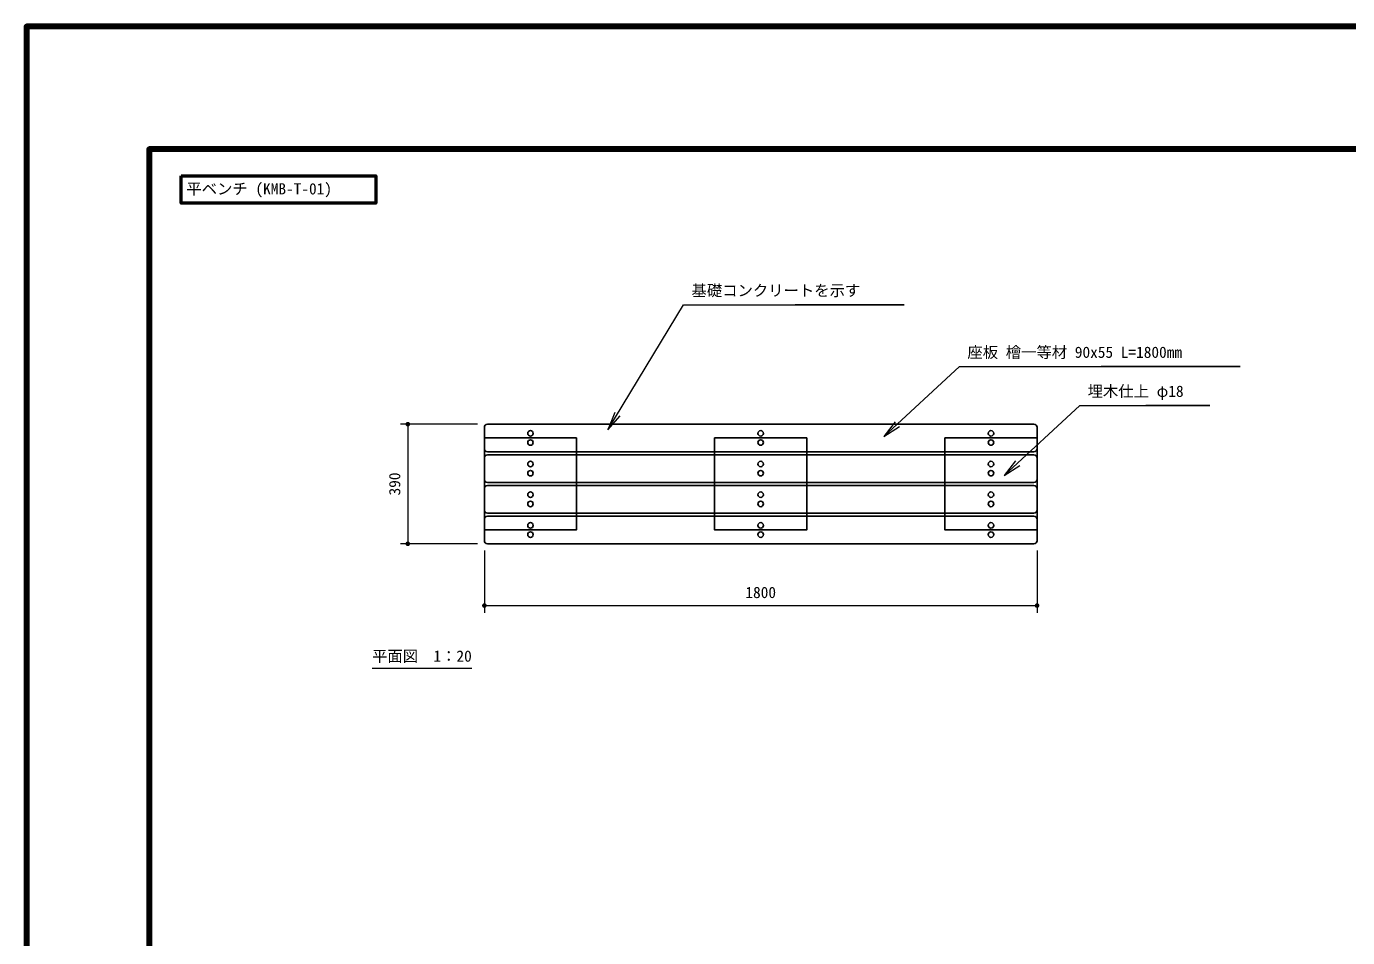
# Model space of a CAD drawing. Units: millimetres at full size, sheet at 1:20. Extents: x 0 to 8400, y 0 to 5940.
# Drawn here: x 0 to 4303, y 2970 to 5940 of the extents above; entities that cross this region are included whole.
import ezdxf
from ezdxf.enums import TextEntityAlignment as Align

# ---------------------------------------------------------------- set-up
doc = ezdxf.new("R2010")
doc.units = ezdxf.units.MM
doc.header["$LTSCALE"] = 20
for name, color, linetype, lineweight in [('D-STR-DIM\u3000寸法線、寸法値', 7, 'Continuous', 13), ('D-STR-HTXT\u3000旗上げ', 7, 'Continuous', 13), ('D-STR\u3000構造物外形線', 1, 'Continuous', 25), ('D-TTL-FRAM\u3000タイトル枠、凡例図枠', 2, 'Continuous', 50), ('D-TTL\u3000外枠', 2, 'Continuous', 140)]:
    doc.layers.add(name, color=color, linetype=linetype, lineweight=lineweight)
doc.styles.add('ＭＳ ゴシック', font='')
doc.styles.get('ＭＳ ゴシック').set_extended_font_data('MS Gothic')

# ---------------------------------------------------------------- blocks, each defined once
blk = doc.blocks.new('filled_dot')
at = {"color": 0, "linetype": 'Continuous', "lineweight": -2, "const_width": 1.25}
blk.add_lwpolyline([(-0.625, 0, 1), (0.625, 0, 1)], format="xyb", close=True, dxfattribs=at)
blk = doc.blocks.new('open_arrow')
at = {"color": 0, "linetype": 'Continuous', "lineweight": -2}
blk.add_lwpolyline([(7.5, 1.25), (0, 0), (7.5, -1.25)], dxfattribs=at)

msp = doc.modelspace()

# ---------------------------------------------------------------- linework, layer by layer
at = {"layer": 'D-STR-DIM\u3000寸法線、寸法値'}
for p, q in [((1469.69, 4643.56), (1218.13, 4643.56)), ((1242.13, 4643.56), (1242.13, 4253.56)), ((1469.69, 4253.56), (1218.13, 4253.56)), ((1491.69, 4231.56), (1491.69, 4028.24)), ((3291.69, 4231.56), (3291.69, 4028.24)), ((1491.69, 4052.24), (3291.69, 4052.24))]:
    msp.add_line(p, q, dxfattribs=at)
at = {"layer": 'D-STR-HTXT\u3000旗上げ'}
msp.add_line((1125.72, 3848.26), (1450.72, 3848.26), dxfattribs=at)
for points in [[(1893.89, 4624.72), (2140.43, 5032.29), (2148.43, 5032.29), (2858.84, 5032.29), (2503.63, 5032.29)], [(2792.94, 4602.95), (3039.18, 4830.95), (3047.18, 4830.95), (3953.08, 4830.95), (3500.13, 4830.95)], [(3184.46, 4475.83), (3430.69, 4703.82), (3438.69, 4703.82), (3854.09, 4703.82), (3646.39, 4703.82)]]:
    msp.add_lwpolyline(points, dxfattribs=at)
at = {"layer": 'D-STR\u3000構造物外形線'}
for p, q in [((1491.69, 4563.56), (1491.69, 4633.56)), ((3281.69, 4643.56), (1501.69, 4643.56)), ((3291.69, 4563.56), (3291.69, 4633.56)), ((1491.69, 4463.56), (1491.69, 4533.56)), ((1501.69, 4553.56), (3281.69, 4553.56)), ((3281.69, 4543.56), (1501.69, 4543.56)), ((3291.69, 4463.56), (3291.69, 4533.56)), ((1491.69, 4363.56), (1491.69, 4433.56)), ((1501.69, 4453.56), (3281.69, 4453.56)), ((3281.69, 4443.56), (1501.69, 4443.56)), ((3291.69, 4363.56), (3291.69, 4433.56)), ((1501.69, 4353.56), (3281.69, 4353.56)), ((1491.69, 4263.56), (1491.69, 4333.56)), ((3281.69, 4343.56), (1501.69, 4343.56)), ((3291.69, 4263.56), (3291.69, 4333.56)), ((1501.69, 4253.56), (3281.69, 4253.56))]:
    msp.add_line(p, q, dxfattribs=at)
for points in [[(1791.69, 4598.56), (1491.69, 4598.56), (1491.69, 4298.56), (1791.69, 4298.56)], [(2541.69, 4598.56), (2241.69, 4598.56), (2241.69, 4298.56), (2541.69, 4298.56)], [(3291.69, 4598.56), (2991.69, 4598.56), (2991.69, 4298.56), (3291.69, 4298.56)]]:
    msp.add_lwpolyline(points, close=True, dxfattribs=at)
for centre in [(1641.69, 4613.56), (2391.69, 4613.56), (3141.69, 4613.56), (1641.69, 4583.56), (2391.69, 4583.56), (3141.69, 4583.56), (1641.69, 4513.56), (2391.69, 4513.56), (3141.69, 4513.56), (1641.69, 4483.56), (2391.69, 4483.56), (3141.69, 4483.56), (1641.69, 4413.56), (1641.69, 4383.56), (2391.69, 4413.56), (2391.69, 4383.56), (3141.69, 4413.56), (3141.69, 4383.56), (1641.69, 4313.56), (2391.69, 4313.56), (3141.69, 4313.56), (1641.69, 4283.56), (2391.69, 4283.56), (3141.69, 4283.56)]:
    msp.add_circle(centre, 9, dxfattribs=at)
for centre, start, end in [((1501.69, 4633.56), 90, 180), ((3281.69, 4633.56), 0, 90), ((1501.69, 4563.56), 180, 270), ((3281.69, 4563.56), 270, 0), ((1501.69, 4533.56), 90, 180), ((3281.69, 4533.56), 0, 90), ((1501.69, 4463.56), 180, 270), ((1501.69, 4433.56), 90, 180), ((3281.69, 4463.56), 270, 0), ((3281.69, 4433.56), 0, 90), ((1501.69, 4363.56), 180, 270), ((3281.69, 4363.56), 270, 0), ((1501.69, 4333.56), 90, 180), ((3281.69, 4333.56), 0, 90), ((1501.69, 4263.56), 180, 270), ((3281.69, 4263.56), 270, 0)]:
    msp.add_arc(centre, 10, start, end, dxfattribs=at)
at = {"layer": 'D-TTL-FRAM\u3000タイトル枠、凡例図枠'}
msp.add_lwpolyline([(503.96, 5452.67), (1137.88, 5452.67), (1137.88, 5363.47), (503.96, 5363.47)], close=True, dxfattribs=at)
at = {"layer": 'D-TTL\u3000外枠'}
for points in [[(0, 0), (8400, 0), (8400, 5940), (0, 5940)], [(400, 400), (8000, 400), (8000, 5540), (400, 5540)]]:
    msp.add_lwpolyline(points, close=True, dxfattribs=at)

# ---------------------------------------------------------------- block references
at = {"layer": 'D-STR-DIM\u3000寸法線、寸法値', "xscale": 6, "yscale": 6}
for p, rotation in [((1242.13, 4643.56), 270), ((1242.13, 4253.56), 90), ((3291.69, 4052.24), 180)]:
    msp.add_blockref('filled_dot', p, dxfattribs=dict(at, rotation=rotation))
msp.add_blockref('filled_dot', (1491.69, 4052.24), dxfattribs=at)
at = {"layer": 'D-STR-HTXT\u3000旗上げ', "xscale": 8, "yscale": 8}
for p, rotation in [((1893.89, 4624.72), 58.8), ((2792.94, 4602.95), 42.8), ((3184.46, 4475.83), 42.8)]:
    msp.add_blockref('open_arrow', p, dxfattribs=dict(at, rotation=rotation))

# ---------------------------------------------------------------- texts
at = {"layer": 'D-STR-DIM\u3000寸法線、寸法値', "style": 'ＭＳ ゴシック'}
msp.add_text('390', height=36.66, rotation=90, dxfattribs=at).set_placement((1199.37, 4448.56), align=Align.MIDDLE_CENTER)
msp.add_text('1800', height=36.66, dxfattribs=at).set_placement((2391.69, 4095), align=Align.MIDDLE_CENTER)
at = {"layer": 'D-STR-HTXT\u3000旗上げ', "style": 'ＭＳ ゴシック'}
msp.add_text('平ベンチ (KMB-T-01)', height=36.66, dxfattribs=at).set_placement((520.92, 5410.69), align=Align.MIDDLE_LEFT)
for s, p in [('基礎コンクリートを示す', (2166.19, 5050.04)), ('座板 檜一等材 90x55 L=1800mm', (3064.93, 4848.7)), ('埋木仕上 φ18', (3456.45, 4721.58)), ('平面図\u30001：20', (1125.72, 3858.26))]:
    msp.add_text(s, height=36.66, dxfattribs=at).set_placement(p, align=Align.BOTTOM_LEFT)

doc.saveas('drawing.dxf')
